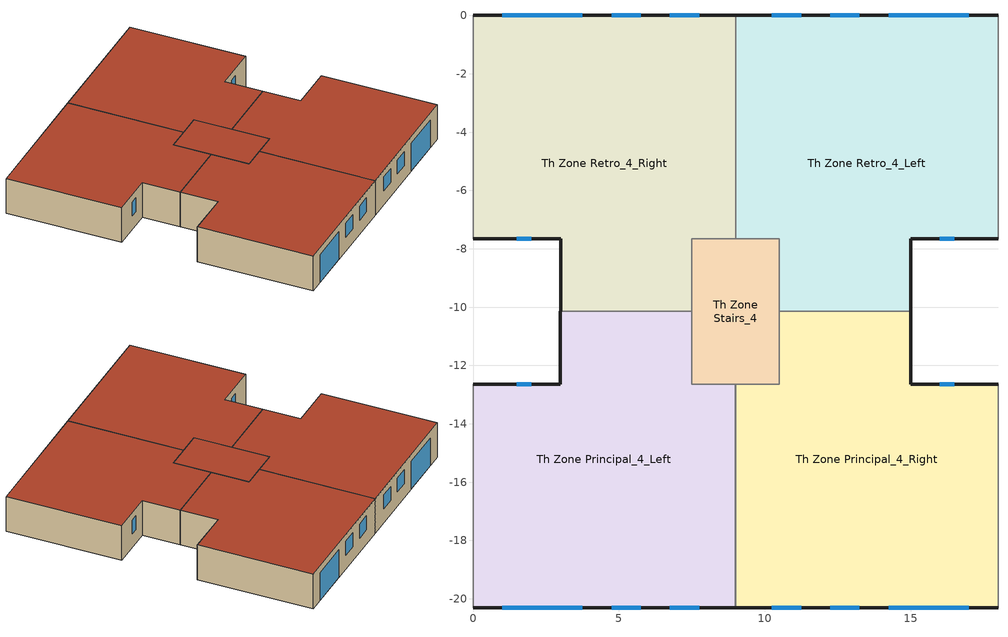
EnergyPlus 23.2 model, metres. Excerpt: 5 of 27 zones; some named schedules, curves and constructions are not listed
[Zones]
Th Zone Principal_4_Left
 floor to Th Zone Principal_3_Left (Floor-Hollow Slab Between Floors): 9,-20.3 0,-20.3 0,-12.65 3,-12.65 3,-10.15 7.5,-10.15 7.5,-12.65 9,-12.65 z10.7
 wall outside (Facades): 0,-20.3 9,-20.3 / 3,-10.15 3,-12.65 0,-12.65 z10.7:13.2
 wall adiabatic (Dividing Wall): 0,-12.65 0,-20.3 z10.7:13.2
 wall to Th Zone Retro_4_Right (Internal Walls): 7.5,-10.15 3,-10.15 z10.7:13.2
 wall to Th Zone Principal_4_Right (Internal Walls): 9,-20.3 9,-12.65 z10.7:13.2
 wall to Th Zone Stairs_4 (Internal Walls): 9,-12.65 7.5,-12.65 7.5,-10.15 z10.7:13.2
 window (Window): 1,-20.3 3.75,-20.3 z10.7:12.7; 4.75,-20.3 5.75,-20.3 / 6.75,-20.3 7.75,-20.3 / 2,-12.65 1.5,-12.65 z11.7:12.7
 roof outside (Roof): 0,-20.3 9,-20.3 9,-12.65 7.5,-12.65 7.5,-10.15 3,-10.15 3,-12.65 0,-12.65 z13.2
Th Zone Principal_4_Right
 floor to Th Zone Principal_3_Right (Floor-Hollow Slab Between Floors): 18,-20.3 9,-20.3 9,-12.65 10.5,-12.65 10.5,-10.15 15,-10.15 15,-12.65 18,-12.65 z10.7
 wall outside (Facades): 9,-20.3 18,-20.3 / 18,-12.65 15,-12.65 15,-10.15 z10.7:13.2
 wall to Th Zone Retro_4_Left (Internal Walls): 15,-10.15 10.5,-10.15 z10.7:13.2
 wall adiabatic (Dividing Wall): 18,-20.3 18,-12.65 z10.7:13.2
 wall to Th Zone Stairs_4 (Internal Walls): 10.5,-10.15 10.5,-12.65 9,-12.65 z10.7:13.2
 window (Window): 14.25,-20.3 17,-20.3 z10.7:12.7; 12.25,-20.3 13.25,-20.3 / 10.25,-20.3 11.25,-20.3 / 16.5,-12.65 16,-12.65 z11.7:12.7
 roof outside (Roof): 9,-20.3 18,-20.3 18,-12.65 15,-12.65 15,-10.15 10.5,-10.15 10.5,-12.65 9,-12.65 z13.2
Th Zone Retro_4_Left
 floor to Th Zone Retro_3_Left (Floor-Hollow Slab Between Floors): 18,-7.65 15,-7.65 15,-10.15 10.5,-10.15 10.5,-7.65 9,-7.65 9,0 18,0 z10.7
 wall outside (Facades): 15,-10.15 15,-7.65 18,-7.65 / 18,0 9,0 z10.7:13.2
 wall adiabatic (Dividing Wall): 18,-7.65 18,0 z10.7:13.2
 wall to Th Zone Retro_4_Right (Internal Walls): 9,0 9,-7.65 z10.7:13.2
 wall to Th Zone Stairs_4 (Internal Walls): 9,-7.65 10.5,-7.65 10.5,-10.15 z10.7:13.2
 window (Window): 16,-7.65 16.5,-7.65 / 13.25,0 12.25,0 / 11.25,0 10.25,0 z11.7:12.7; 17,0 14.25,0 z10.7:12.7
 roof outside (Roof): 9,-7.65 10.5,-7.65 10.5,-10.15 15,-10.15 15,-7.65 18,-7.65 18,0 9,0 z13.2
Th Zone Retro_4_Right
 floor to Th Zone Retro_3_Right (Floor-Hollow Slab Between Floors): 9,-7.65 7.5,-7.65 7.5,-10.15 3,-10.15 3,-7.65 0,-7.65 0,0 9,0 z10.7
 wall outside (Facades): 0,-7.65 3,-7.65 3,-10.15 / 9,0 0,0 z10.7:13.2
 wall adiabatic (Dividing Wall): 0,0 0,-7.65 z10.7:13.2
 wall to Th Zone Stairs_4 (Internal Walls): 7.5,-10.15 7.5,-7.65 9,-7.65 z10.7:13.2
 window (Window): 1.5,-7.65 2,-7.65 / 5.75,0 4.75,0 / 7.75,0 6.75,0 z11.7:12.7; 3.75,0 1,0 z10.7:12.7
 roof outside (Roof): 0,-7.65 3,-7.65 3,-10.15 7.5,-10.15 7.5,-7.65 9,-7.65 9,0 0,0 z13.2
Th Zone Stairs_4
 floor to Th Zone Stairs_3 (Air Wall): 10.5,-12.65 7.5,-12.65 7.5,-7.65 10.5,-7.65 z10.7
 roof outside (Roof): 7.5,-12.65 10.5,-12.65 10.5,-7.65 7.5,-7.65 z13.2
[Construction]
Celing-Hollow Slab Between Floors: Pavement, Floor screed, Ceramic hollow slab, Interiorl plastering
[ZONECONTROL:THERMOSTAT:OPERATIVETEMPERATURE] Radiative Fraction Input Mode=Scheduled; Radiative Fraction Schedule=TypOperativeTempControlSch; Adaptive Comfort Model Type=None
Name | Thermostat
 | Th Zone Principal_2_Right Thermostat
 | Th Zone Principal_3_Left Thermostat
 | Th Zone Principal_3_Right Thermostat
 | Th Zone Principal_4_Left Thermostat
 | Th Zone Principal_4_Right Thermostat
 | Th Zone Retro_1_Left Thermostat
 | Th Zone Retro_1_Right Thermostat
 | Th Zone Retro_2_Left Thermostat
 | Th Zone Retro_2_Right Thermostat
 | Th Zone Retro_3_Left Thermostat
 | Th Zone Retro_3_Right Thermostat
 | Th Zone Retro_4_Left Thermostat
 | Th Zone Retro_4_Right Thermostat
 | Thl Zone Principal_1_Left Thermostat
 | Thl Zone Principal_1_Right Thermostat
 | Thl Zone Principal_2_Left Thermostat
 | Th Zone Principal_Entr Thermostat
 | Th Zone Retro_Entr Thermostat
 | Th Zone Retro_0_Left Thermostat
 | Th Zone Retro_0_Right Thermostat
 | Thl Zone Principal_0_Left Thermostat
 | Thl Zone Principal_0_Right Thermostat
[ZONEHVAC:TERMINALUNIT:VARIABLEREFRIGERANTFLOW] Terminal Unit Availability Schedule=On 24/7; Cooling Supply Air Flow Rate=autosize; No Cooling Supply Air Flow Rate=autosize; Heating Supply Air Flow Rate=autosize; No Heating Supply Air Flow Rate=autosize; Cooling Outdoor Air Flow Rate=0; Heating Outdoor Air Flow Rate=0; No Load Outdoor Air Flow Rate=0; Supply Air Fan Operating Mode Schedule=On 24/7; Supply Air Fan Placement=DrawThrough; Zone Terminal Unit On Parasitic Electric Energy Use=30; Zone Terminal Unit Off Parasitic Electric Energy Use=20; Maximum Supply Air Temperature from Supplemental Heater=autosize; Maximum Outdoor DryBulb Temperature for Supplemental Heater Operation=21
Name | Supply Air Fan Object | Cooling Coil Object | Heating Coil Object
Th Zone Principal_2_Right VRF Indoor Unit | Th Zone Principal_2_Right VRF Indoor Unit Supply Fan | Th Zone Principal_2_Right VRF Indoor Unit DX Cooling Coil | Th Zone Principal_2_Right VRF Indoor Unit DX Heating Coil
Th Zone Principal_3_Left VRF Indoor Unit | Th Zone Principal_3_Left VRF Indoor Unit Supply Fan | Th Zone Principal_3_Left VRF Indoor Unit DX Cooling Coil | Th Zone Principal_3_Left VRF Indoor Unit DX Heating Coil
Th Zone Principal_3_Right VRF Indoor Unit | Th Zone Principal_3_Right VRF Indoor Unit Supply Fan | Th Zone Principal_3_Right VRF Indoor Unit DX Cooling Coil | Th Zone Principal_3_Right VRF Indoor Unit DX Heating Coil
Th Zone Principal_4_Left VRF Indoor Unit | Th Zone Principal_4_Left VRF Indoor Unit Supply Fan | Th Zone Principal_4_Left VRF Indoor Unit DX Cooling Coil | Th Zone Principal_4_Left VRF Indoor Unit DX Heating Coil
Th Zone Principal_4_Right VRF Indoor Unit | Th Zone Principal_4_Right VRF Indoor Unit Supply Fan | Th Zone Principal_4_Right VRF Indoor Unit DX Cooling Coil | Th Zone Principal_4_Right VRF Indoor Unit DX Heating Coil
Th Zone Retro_1_Left VRF Indoor Unit | Th Zone Retro_1_Left VRF Indoor Unit Supply Fan | Th Zone Retro_1_Left VRF Indoor Unit DX Cooling Coil | Th Zone Retro_1_Left VRF Indoor Unit DX Heating Coil
Th Zone Retro_1_Right VRF Indoor Unit | Th Zone Retro_1_Right VRF Indoor Unit Supply Fan | Th Zone Retro_1_Right VRF Indoor Unit DX Cooling Coil | Th Zone Retro_1_Right VRF Indoor Unit DX Heating Coil
Th Zone Retro_2_Left VRF Indoor Unit | Th Zone Retro_2_Left VRF Indoor Unit Supply Fan | Th Zone Retro_2_Left VRF Indoor Unit DX Cooling Coil | Th Zone Retro_2_Left VRF Indoor Unit DX Heating Coil
Th Zone Retro_2_Right VRF Indoor Unit | Th Zone Retro_2_Right VRF Indoor Unit Supply Fan | Th Zone Retro_2_Right VRF Indoor Unit DX Cooling Coil | Th Zone Retro_2_Right VRF Indoor Unit DX Heating Coil
Th Zone Retro_3_Left VRF Indoor Unit | Th Zone Retro_3_Left VRF Indoor Unit Supply Fan | Th Zone Retro_3_Left VRF Indoor Unit DX Cooling Coil | Th Zone Retro_3_Left VRF Indoor Unit DX Heating Coil
Th Zone Retro_3_Right VRF Indoor Unit | Th Zone Retro_3_Right VRF Indoor Unit Supply Fan | Th Zone Retro_3_Right VRF Indoor Unit DX Cooling Coil | Th Zone Retro_3_Right VRF Indoor Unit DX Heating Coil
Th Zone Retro_4_Left VRF Indoor Unit | Th Zone Retro_4_Left VRF Indoor Unit Supply Fan | Th Zone Retro_4_Left VRF Indoor Unit DX Cooling Coil | Th Zone Retro_4_Left VRF Indoor Unit DX Heating Coil
Th Zone Retro_4_Right VRF Indoor Unit | Th Zone Retro_4_Right VRF Indoor Unit Supply Fan | Th Zone Retro_4_Right VRF Indoor Unit DX Cooling Coil | Th Zone Retro_4_Right VRF Indoor Unit DX Heating Coil
Thl Zone Principal_1_Left VRF Indoor Unit | Thl Zone Principal_1_Left VRF Indoor Unit Supply Fan | Thl Zone Principal_1_Left VRF Indoor Unit DX Cooling Coil | Thl Zone Principal_1_Left VRF Indoor Unit DX Heating Coil
Thl Zone Principal_1_Right VRF Indoor Unit | Thl Zone Principal_1_Right VRF Indoor Unit Supply Fan | Thl Zone Principal_1_Right VRF Indoor Unit DX Cooling Coil | Thl Zone Principal_1_Right VRF Indoor Unit DX Heating Coil
Thl Zone Principal_2_Left VRF Indoor Unit | Thl Zone Principal_2_Left VRF Indoor Unit Supply Fan | Thl Zone Principal_2_Left VRF Indoor Unit DX Cooling Coil | Thl Zone Principal_2_Left VRF Indoor Unit DX Heating Coil
Th Zone Principal_Entr VRF Indoor Unit | Th Zone Principal_Entr VRF Indoor Unit Supply Fan | Th Zone Principal_Entr VRF Indoor Unit DX Cooling Coil | Th Zone Principal_Entr VRF Indoor Unit DX Heating Coil
Th Zone Retro_Entr VRF Indoor Unit | Th Zone Retro_Entr VRF Indoor Unit Supply Fan | Th Zone Retro_Entr VRF Indoor Unit DX Cooling Coil | Th Zone Retro_Entr VRF Indoor Unit DX Heating Coil
Th Zone Retro_0_Left VRF Indoor Unit | Th Zone Retro_0_Left VRF Indoor Unit Supply Fan | Th Zone Retro_0_Left VRF Indoor Unit DX Cooling Coil | Th Zone Retro_0_Left VRF Indoor Unit DX Heating Coil
Th Zone Retro_0_Right VRF Indoor Unit | Th Zone Retro_0_Right VRF Indoor Unit Supply Fan | Th Zone Retro_0_Right VRF Indoor Unit DX Cooling Coil | Th Zone Retro_0_Right VRF Indoor Unit DX Heating Coil
Thl Zone Principal_0_Left VRF Indoor Unit | Thl Zone Principal_0_Left VRF Indoor Unit Supply Fan | Thl Zone Principal_0_Left VRF Indoor Unit DX Cooling Coil | Thl Zone Principal_0_Left VRF Indoor Unit DX Heating Coil
Thl Zone Principal_0_Right VRF Indoor Unit | Thl Zone Principal_0_Right VRF Indoor Unit Supply Fan | Thl Zone Principal_0_Right VRF Indoor Unit DX Cooling Coil | Thl Zone Principal_0_Right VRF Indoor Unit DX Heating Coil
[FAN:CONSTANTVOLUME] Availability Schedule=On 24/7; Fan Total Efficiency=0.7; Pressure Rise=100; Maximum Flow Rate=autosize; Motor Efficiency=0.9; Motor In Airstream Fraction=1; EndUse Subcategory=General
Th Zone Principal_2_Right VRF Indoor Unit Supply Fan; Th Zone Principal_3_Left VRF Indoor Unit Supply Fan; Th Zone Principal_3_Right VRF Indoor Unit Supply Fan; Th Zone Principal_4_Left VRF Indoor Unit Supply Fan; Th Zone Principal_4_Right VRF Indoor Unit Supply Fan; Th Zone Retro_1_Left VRF Indoor Unit Supply Fan; Th Zone Retro_1_Right VRF Indoor Unit Supply Fan; Th Zone Retro_2_Left VRF Indoor Unit Supply Fan; Th Zone Retro_2_Right VRF Indoor Unit Supply Fan; Th Zone Retro_3_Left VRF Indoor Unit Supply Fan; Th Zone Retro_3_Right VRF Indoor Unit Supply Fan; Th Zone Retro_4_Left VRF Indoor Unit Supply Fan; Th Zone Retro_4_Right VRF Indoor Unit Supply Fan; Thl Zone Principal_1_Left VRF Indoor Unit Supply Fan; Thl Zone Principal_1_Right VRF Indoor Unit Supply Fan; Thl Zone Principal_2_Left VRF Indoor Unit Supply Fan; Th Zone Principal_Entr VRF Indoor Unit Supply Fan; Th Zone Retro_Entr VRF Indoor Unit Supply Fan; Th Zone Retro_0_Left VRF Indoor Unit Supply Fan; Th Zone Retro_0_Right VRF Indoor Unit Supply Fan; Thl Zone Principal_0_Left VRF Indoor Unit Supply Fan; Thl Zone Principal_0_Right VRF Indoor Unit Supply Fan
[COIL:COOLING:DX:VARIABLEREFRIGERANTFLOW] Availability Schedule=On 24/7; Gross Rated Total Cooling Capacity=autosize; Gross Rated Sensible Heat Ratio=autosize; Rated Air Flow Rate=autosize; Cooling Capacity Ratio Modifier Function of Temperature Curve=VRFTUCoolCapFT; Cooling Capacity Modifier Curve Function of Flow Fraction=VRFACCoolCapFFF
Th Zone Principal_2_Right VRF Indoor Unit DX Cooling Coil; Th Zone Principal_3_Left VRF Indoor Unit DX Cooling Coil; Th Zone Principal_3_Right VRF Indoor Unit DX Cooling Coil; Th Zone Principal_4_Left VRF Indoor Unit DX Cooling Coil; Th Zone Principal_4_Right VRF Indoor Unit DX Cooling Coil; Th Zone Retro_1_Left VRF Indoor Unit DX Cooling Coil; Th Zone Retro_1_Right VRF Indoor Unit DX Cooling Coil; Th Zone Retro_2_Left VRF Indoor Unit DX Cooling Coil; Th Zone Retro_2_Right VRF Indoor Unit DX Cooling Coil; Th Zone Retro_3_Left VRF Indoor Unit DX Cooling Coil; Th Zone Retro_3_Right VRF Indoor Unit DX Cooling Coil; Th Zone Retro_4_Left VRF Indoor Unit DX Cooling Coil; Th Zone Retro_4_Right VRF Indoor Unit DX Cooling Coil; Thl Zone Principal_1_Left VRF Indoor Unit DX Cooling Coil; Thl Zone Principal_1_Right VRF Indoor Unit DX Cooling Coil; Thl Zone Principal_2_Left VRF Indoor Unit DX Cooling Coil; Th Zone Principal_Entr VRF Indoor Unit DX Cooling Coil; Th Zone Retro_Entr VRF Indoor Unit DX Cooling Coil; Th Zone Retro_0_Left VRF Indoor Unit DX Cooling Coil; Th Zone Retro_0_Right VRF Indoor Unit DX Cooling Coil; Thl Zone Principal_0_Left VRF Indoor Unit DX Cooling Coil; Thl Zone Principal_0_Right VRF Indoor Unit DX Cooling Coil
[COIL:HEATING:DX:VARIABLEREFRIGERANTFLOW] Availability Schedule=On 24/7; Gross Rated Heating Capacity=autosize; Rated Air Flow Rate=autosize; Heating Capacity Ratio Modifier Function of Temperature Curve=VRFTUHeatCapFT; Heating Capacity Modifier Function of Flow Fraction Curve=VRFACCoolCapFFF
Th Zone Principal_2_Right VRF Indoor Unit DX Heating Coil; Th Zone Principal_3_Left VRF Indoor Unit DX Heating Coil; Th Zone Principal_3_Right VRF Indoor Unit DX Heating Coil; Th Zone Principal_4_Left VRF Indoor Unit DX Heating Coil; Th Zone Principal_4_Right VRF Indoor Unit DX Heating Coil; Th Zone Retro_1_Left VRF Indoor Unit DX Heating Coil; Th Zone Retro_1_Right VRF Indoor Unit DX Heating Coil; Th Zone Retro_2_Left VRF Indoor Unit DX Heating Coil; Th Zone Retro_2_Right VRF Indoor Unit DX Heating Coil; Th Zone Retro_3_Left VRF Indoor Unit DX Heating Coil; Th Zone Retro_3_Right VRF Indoor Unit DX Heating Coil; Th Zone Retro_4_Left VRF Indoor Unit DX Heating Coil; Th Zone Retro_4_Right VRF Indoor Unit DX Heating Coil; Thl Zone Principal_1_Left VRF Indoor Unit DX Heating Coil; Thl Zone Principal_1_Right VRF Indoor Unit DX Heating Coil; Thl Zone Principal_2_Left VRF Indoor Unit DX Heating Coil; Th Zone Principal_Entr VRF Indoor Unit DX Heating Coil; Th Zone Retro_Entr VRF Indoor Unit DX Heating Coil; Th Zone Retro_0_Left VRF Indoor Unit DX Heating Coil; Th Zone Retro_0_Right VRF Indoor Unit DX Heating Coil; Thl Zone Principal_0_Left VRF Indoor Unit DX Heating Coil; Thl Zone Principal_0_Right VRF Indoor Unit DX Heating Coil
[AIRCONDITIONER:VARIABLEREFRIGERANTFLOW] Availability Schedule=On 24/7; Gross Rated Total Cooling Capacity=autosize; Gross Rated Cooling COP=2; Minimum Condenser Inlet Node Temperature in Cooling Mode=-20; Maximum Condenser Inlet Node Temperature in Cooling Mode=80; Cooling Capacity Ratio Modifier Function of Low Temperature Curve=VRFCoolCapFT; Cooling Capacity Ratio Boundary Curve=VRFCoolCapFTBoundary; Cooling Capacity Ratio Modifier Function of High Temperature Curve=VRFCoolCapFTHi; Cooling Energy Input Ratio Modifier Function of Low Temperature Curve=VRFCoolEIRFT; Cooling Energy Input Ratio Boundary Curve=VRFCoolEIRFTBoundary; Cooling Energy Input Ratio Modifier Function of High Temperature Curve=VRFCoolEIRFTHi; Cooling Energy Input Ratio Modifier Function of Low PartLoad Ratio Curve=CoolingEIRLowPLR; Cooling Energy Input Ratio Modifier Function of High PartLoad Ratio Curve=CoolingEIRHiPLR; Cooling Combination Ratio Correction Factor Curve=CoolingCombRatio; Cooling PartLoad Fraction Correlation Curve=VRFCPLFFPLR; Gross Rated Heating Capacity=autosize; Rated Heating Capacity Sizing Ratio=1; Gross Rated Heating COP=2.1; Minimum Condenser Inlet Node Temperature in Heating Mode=-20; Maximum Condenser Inlet Node Temperature in Heating Mode=80; Heating Capacity Ratio Modifier Function of Low Temperature Curve=VRFHeatCapFT; Heating Capacity Ratio Boundary Curve=VRFHeatCapFTBoundary; Heating Capacity Ratio Modifier Function of High Temperature Curve=VRFHeatCapFTHi; Heating Energy Input Ratio Modifier Function of Low Temperature Curve=VRFHeatEIRFT; Heating Energy Input Ratio Boundary Curve=VRFHeatEIRFTBoundary; Heating Energy Input Ratio Modifier Function of High Temperature Curve=VRFHeatEIRFTHi; Heating Performance Curve Outdoor Temperature Type=WetBulbTemperature; Heating Energy Input Ratio Modifier Function of Low PartLoad Ratio Curve=HeatingEIRLowPLR; Heating Energy Input Ratio Modifier Function of High PartLoad Ratio Curve=HeatingEIRHiPLR; Heating Combination Ratio Correction Factor Curve=HeatingCombRatio; Heating PartLoad Fraction Correlation Curve=VRFCPLFFPLR; Minimum Heat Pump PartLoad Ratio=0.2; Master Thermostat Priority Control Type=LoadPriority; Heat Pump Waste Heat Recovery=Yes; Equivalent Piping Length used for Piping Correction Factor in Cooling Mode=50; Vertical Height used for Piping Correction Factor=15; Piping Correction Factor for Length in Cooling Mode Curve=CoolingLengthCorrectionFactor; Piping Correction Factor for Height in Cooling Mode Coefficient=0; Equivalent Piping Length used for Piping Correction Factor in Heating Mode=50; Piping Correction Factor for Length in Heating Mode Curve=VRF Piping Correction Factor for Length in Heating Mode; Piping Correction Factor for Height in Heating Mode Coefficient=0; Crankcase Heater Power per Compressor=15; Number of Compressors=2; Ratio of Compressor Size to Total Compressor Capacity=0.5; Maximum Outdoor DryBulb Temperature for Crankcase Heater=5; Defrost Strategy=Resistive; Defrost Control=Timed; Defrost Time Period Fraction=0; Resistive Defrost Heater Capacity=autosize; Maximum Outdoor Drybulb Temperature for Defrost Operation=5; Condenser Type=AirCooled; Water Condenser Volume Flow Rate=autosize; Evaporative Condenser Effectiveness=0.9; Evaporative Condenser Air Flow Rate=autosize; Evaporative Condenser Pump Rated Power Consumption=autosize; Basin Heater Capacity=0; Basin Heater Setpoint Temperature=2; Basin Heater Operating Schedule=On 24/7; Fuel Type=Electricity; Minimum Condenser Inlet Node Temperature in Heat Recovery Mode=-5.99; Maximum Condenser Inlet Node Temperature in Heat Recovery Mode=80; Heat Recovery Cooling Capacity Modifier Curve=VRF Heat Recovery Cooling Capacity Modifier; Initial Heat Recovery Cooling Capacity Fraction=0.5; Heat Recovery Cooling Capacity Time Constant=0.15; Heat Recovery Cooling Energy Modifier Curve=VRF Heat Recovery Cooling Energy Modifier; Initial Heat Recovery Cooling Energy Fraction=1; Heat Recovery Cooling Energy Time Constant=0; Heat Recovery Heating Capacity Modifier Curve=VRF Heat Recovery Heating Capacity Modifier; Initial Heat Recovery Heating Capacity Fraction=1; Heat Recovery Heating Capacity Time Constant=0.15; Heat Recovery Heating Energy Modifier Curve=VRF Heat Recovery Heating Energy Modifier; Initial Heat Recovery Heating Energy Fraction=1; Heat Recovery Heating Energy Time Constant=0
Name | Heat Pump | Zone Terminal Unit List
 | VRF Outdoor Unit_Th Zone Principal_2_Right | VRF Outdoor Unit_Th Zone Principal_2_Right Zone List
 | VRF Outdoor Unit_Th Zone Principal_3_Left | VRF Outdoor Unit_Th Zone Principal_3_Left Zone List
 | VRF Outdoor Unit_Th Zone Principal_3_Right | VRF Outdoor Unit_Th Zone Principal_3_Right Zone List
 | VRF Outdoor Unit_Th Zone Principal_4_Left | VRF Outdoor Unit_Th Zone Principal_4_Left Zone List
 | VRF Outdoor Unit_Th Zone Principal_4_Right | VRF Outdoor Unit_Th Zone Principal_4_Right Zone List
 | VRF Outdoor Unit_Th Zone Retro_1_Left | VRF Outdoor Unit_Th Zone Retro_1_Left Zone List
 | VRF Outdoor Unit_Th Zone Retro_1_Right | VRF Outdoor Unit_Th Zone Retro_1_Right Zone List
 | VRF Outdoor Unit_Th Zone Retro_2_Left | VRF Outdoor Unit_Th Zone Retro_2_Left Zone List
 | VRF Outdoor Unit_Th Zone Retro_2_Right | VRF Outdoor Unit_Th Zone Retro_2_Right Zone List
 | VRF Outdoor Unit_Th Zone Retro_3_Left | VRF Outdoor Unit_Th Zone Retro_3_Left Zone List
 | VRF Outdoor Unit_Th Zone Retro_3_Right | VRF Outdoor Unit_Th Zone Retro_3_Right Zone List
 | VRF Outdoor Unit_Th Zone Retro_4_Left | VRF Outdoor Unit_Th Zone Retro_4_Left Zone List
 | VRF Outdoor Unit_Th Zone Retro_4_Right | VRF Outdoor Unit_Th Zone Retro_4_Right Zone List
 | VRF Outdoor Unit_Thl Zone Principal_1_Left | VRF Outdoor Unit_Thl Zone Principal_1_Left Zone List
 | VRF Outdoor Unit_Thl Zone Principal_1_Right | VRF Outdoor Unit_Thl Zone Principal_1_Right Zone List
 | VRF Outdoor Unit_Thl Zone Principal_2_Left | VRF Outdoor Unit_Thl Zone Principal_2_Left Zone List
 | VRF Outdoor Unit_Th Zone Principal_Entr | VRF Outdoor Unit_Th Zone Principal_Entr Zone List
 | VRF Outdoor Unit_Th Zone Retro_Entr | VRF Outdoor Unit_Th Zone Retro_Entr Zone List
 | VRF Outdoor Unit_Th Zone Retro_0_Left | VRF Outdoor Unit_Th Zone Retro_0_Left Zone List
 | VRF Outdoor Unit_Th Zone Retro_0_Right | VRF Outdoor Unit_Th Zone Retro_0_Right Zone List
 | VRF Outdoor Unit_Thl Zone Principal_0_Left | VRF Outdoor Unit_Thl Zone Principal_0_Left Zone List
 | VRF Outdoor Unit_Thl Zone Principal_0_Right | VRF Outdoor Unit_Thl Zone Principal_0_Right Zone List
[ZONETERMINALUNITLIST]
Name | Zone Terminal Unit Name 1
VRF Outdoor Unit_Th Zone Principal_2_Right Zone List | Th Zone Principal_2_Right VRF Indoor Unit
VRF Outdoor Unit_Th Zone Principal_3_Left Zone List | Th Zone Principal_3_Left VRF Indoor Unit
VRF Outdoor Unit_Th Zone Principal_3_Right Zone List | Th Zone Principal_3_Right VRF Indoor Unit
VRF Outdoor Unit_Th Zone Principal_4_Left Zone List | Th Zone Principal_4_Left VRF Indoor Unit
VRF Outdoor Unit_Th Zone Principal_4_Right Zone List | Th Zone Principal_4_Right VRF Indoor Unit
VRF Outdoor Unit_Th Zone Retro_1_Left Zone List | Th Zone Retro_1_Left VRF Indoor Unit
VRF Outdoor Unit_Th Zone Retro_1_Right Zone List | Th Zone Retro_1_Right VRF Indoor Unit
VRF Outdoor Unit_Th Zone Retro_2_Left Zone List | Th Zone Retro_2_Left VRF Indoor Unit
VRF Outdoor Unit_Th Zone Retro_2_Right Zone List | Th Zone Retro_2_Right VRF Indoor Unit
VRF Outdoor Unit_Th Zone Retro_3_Left Zone List | Th Zone Retro_3_Left VRF Indoor Unit
VRF Outdoor Unit_Th Zone Retro_3_Right Zone List | Th Zone Retro_3_Right VRF Indoor Unit
VRF Outdoor Unit_Th Zone Retro_4_Left Zone List | Th Zone Retro_4_Left VRF Indoor Unit
VRF Outdoor Unit_Th Zone Retro_4_Right Zone List | Th Zone Retro_4_Right VRF Indoor Unit
VRF Outdoor Unit_Thl Zone Principal_1_Left Zone List | Thl Zone Principal_1_Left VRF Indoor Unit
VRF Outdoor Unit_Thl Zone Principal_1_Right Zone List | Thl Zone Principal_1_Right VRF Indoor Unit
VRF Outdoor Unit_Thl Zone Principal_2_Left Zone List | Thl Zone Principal_2_Left VRF Indoor Unit
VRF Outdoor Unit_Th Zone Principal_Entr Zone List | Th Zone Principal_Entr VRF Indoor Unit
VRF Outdoor Unit_Th Zone Retro_Entr Zone List | Th Zone Retro_Entr VRF Indoor Unit
VRF Outdoor Unit_Th Zone Retro_0_Left Zone List | Th Zone Retro_0_Left VRF Indoor Unit
VRF Outdoor Unit_Th Zone Retro_0_Right Zone List | Th Zone Retro_0_Right VRF Indoor Unit
VRF Outdoor Unit_Thl Zone Principal_0_Left Zone List | Thl Zone Principal_0_Left VRF Indoor Unit
VRF Outdoor Unit_Thl Zone Principal_0_Right Zone List | Thl Zone Principal_0_Right VRF Indoor Unit
[ENERGYMANAGEMENTSYSTEM:SENSOR]
Name | OutputVariable or OutputMeter Index Key | OutputVariable or OutputMeter
RMOT | Principal_4_Left People 1 | Zone Thermal Comfort CEN 15251 Adaptive Model Running Average Outdoor Air Temperature
PMOT | Principal_4_Left People 1 | Zone Thermal Comfort ASHRAE 55 Adaptive Model Running Average Outdoor Air Temperature
Occ_count_Principal_Entr | Principal_4_Left People 1 | People Occupant Count
Occ_count_Retro_0_Right | Principal_3_Right People 1 | People Occupant Count
Occ_count_Principal_4_Right | Principal_1_Left People 1 | People Occupant Count
Occ_count_Principal_0_Left | Retro_2_Right People 1 | People Occupant Count
Occ_count_Principal_2_Right | Principal_2_Right People 1 | People Occupant Count
Occ_count_Retro_Entr | Retro_0_Right People 2 | People Occupant Count
Occ_count_Principal_3_Left | Retro_3_Right People 1 | People Occupant Count
Occ_count_Retro_1_Left | Retro_Entr People 3 | People Occupant Count
Occ_count_Retro_1_Right | Retro_2_Left People 1 | People Occupant Count
Occ_count_Retro_2_Left | Retro_0_Left People 2 | People Occupant Count
Occ_count_Retro_2_Right | Principal_0_Right People 2 | People Occupant Count
Occ_count_Retro_4_Right | Retro_3_Left People 1 | People Occupant Count
Occ_count_Retro_4_Left | Retro_4_Left People 1 | People Occupant Count
Occ_count_Principal_1_Left | Principal_1_Right People 1 | People Occupant Count
Occ_count_Principal_2_Left | Retro_4_Right People 1 | People Occupant Count
Occ_count_Principal_4_Left | Principal_0_Left People 2 | People Occupant Count
Occ_count_Principal_1_Right | Retro_1_Right People 1 | People Occupant Count
Occ_count_Retro_3_Left | Retro_1_Left People 1 | People Occupant Count
Occ_count_Principal_3_Right | Principal_2_Left People 1 | People Occupant Count
Occ_count_Retro_0_Left | Principal_4_Right People 1 | People Occupant Count
Occ_count_Principal_0_Right | Principal_3_Left People 1 | People Occupant Count
Occ_count_Retro_3_Right | Principal_Entr People 3 | People Occupant Count
OutT | Environment | Site Outdoor Air Drybulb Temperature
Principal_Entr_CoolCoil | Th Zone Principal_2_Right VRF Indoor Unit DX Cooling Coil | Cooling Coil Total Cooling Rate
Principal_Entr_HeatCoil | Th Zone Principal_2_Right VRF Indoor Unit DX Heating Coil | Heating Coil Heating Rate
Retro_0_Right_CoolCoil | Th Zone Principal_3_Left VRF Indoor Unit DX Cooling Coil | Cooling Coil Total Cooling Rate
Retro_0_Right_HeatCoil | Th Zone Principal_3_Left VRF Indoor Unit DX Heating Coil | Heating Coil Heating Rate
Principal_4_Right_CoolCoil | Th Zone Principal_3_Right VRF Indoor Unit DX Cooling Coil | Cooling Coil Total Cooling Rate
Principal_4_Right_HeatCoil | Th Zone Principal_3_Right VRF Indoor Unit DX Heating Coil | Heating Coil Heating Rate
Principal_0_Left_CoolCoil | Th Zone Principal_4_Left VRF Indoor Unit DX Cooling Coil | Cooling Coil Total Cooling Rate
Principal_0_Left_HeatCoil | Th Zone Principal_4_Left VRF Indoor Unit DX Heating Coil | Heating Coil Heating Rate
Principal_2_Right_CoolCoil | Th Zone Principal_4_Right VRF Indoor Unit DX Cooling Coil | Cooling Coil Total Cooling Rate
Principal_2_Right_HeatCoil | Th Zone Principal_4_Right VRF Indoor Unit DX Heating Coil | Heating Coil Heating Rate
Retro_Entr_CoolCoil | Th Zone Retro_1_Left VRF Indoor Unit DX Cooling Coil | Cooling Coil Total Cooling Rate
Retro_Entr_HeatCoil | Th Zone Retro_1_Left VRF Indoor Unit DX Heating Coil | Heating Coil Heating Rate
Principal_3_Left_CoolCoil | Th Zone Retro_1_Right VRF Indoor Unit DX Cooling Coil | Cooling Coil Total Cooling Rate
Principal_3_Left_HeatCoil | Th Zone Retro_1_Right VRF Indoor Unit DX Heating Coil | Heating Coil Heating Rate
Retro_1_Left_CoolCoil | Th Zone Retro_2_Left VRF Indoor Unit DX Cooling Coil | Cooling Coil Total Cooling Rate
Retro_1_Left_HeatCoil | Th Zone Retro_2_Left VRF Indoor Unit DX Heating Coil | Heating Coil Heating Rate
Retro_1_Right_CoolCoil | Th Zone Retro_2_Right VRF Indoor Unit DX Cooling Coil | Cooling Coil Total Cooling Rate
Retro_1_Right_HeatCoil | Th Zone Retro_2_Right VRF Indoor Unit DX Heating Coil | Heating Coil Heating Rate
Retro_2_Left_CoolCoil | Th Zone Retro_3_Left VRF Indoor Unit DX Cooling Coil | Cooling Coil Total Cooling Rate
Retro_2_Left_HeatCoil | Th Zone Retro_3_Left VRF Indoor Unit DX Heating Coil | Heating Coil Heating Rate
Retro_2_Right_CoolCoil | Th Zone Retro_3_Right VRF Indoor Unit DX Cooling Coil | Cooling Coil Total Cooling Rate
Retro_2_Right_HeatCoil | Th Zone Retro_3_Right VRF Indoor Unit DX Heating Coil | Heating Coil Heating Rate
Retro_4_Right_CoolCoil | Th Zone Retro_4_Left VRF Indoor Unit DX Cooling Coil | Cooling Coil Total Cooling Rate
Retro_4_Right_HeatCoil | Th Zone Retro_4_Left VRF Indoor Unit DX Heating Coil | Heating Coil Heating Rate
Retro_4_Left_CoolCoil | Th Zone Retro_4_Right VRF Indoor Unit DX Cooling Coil | Cooling Coil Total Cooling Rate
Retro_4_Left_HeatCoil | Th Zone Retro_4_Right VRF Indoor Unit DX Heating Coil | Heating Coil Heating Rate
Principal_1_Left_CoolCoil | Thl Zone Principal_1_Left VRF Indoor Unit DX Cooling Coil | Cooling Coil Total Cooling Rate
Principal_1_Left_HeatCoil | Thl Zone Principal_1_Left VRF Indoor Unit DX Heating Coil | Heating Coil Heating Rate
Principal_2_Left_CoolCoil | Thl Zone Principal_1_Right VRF Indoor Unit DX Cooling Coil | Cooling Coil Total Cooling Rate
Principal_2_Left_HeatCoil | Thl Zone Principal_1_Right VRF Indoor Unit DX Heating Coil | Heating Coil Heating Rate
Principal_4_Left_CoolCoil | Thl Zone Principal_2_Left VRF Indoor Unit DX Cooling Coil | Cooling Coil Total Cooling Rate
Principal_4_Left_HeatCoil | Thl Zone Principal_2_Left VRF Indoor Unit DX Heating Coil | Heating Coil Heating Rate
Principal_1_Right_CoolCoil | Th Zone Principal_Entr VRF Indoor Unit DX Cooling Coil | Cooling Coil Total Cooling Rate
Principal_1_Right_HeatCoil | Th Zone Principal_Entr VRF Indoor Unit DX Heating Coil | Heating Coil Heating Rate
Retro_3_Left_CoolCoil | Th Zone Retro_Entr VRF Indoor Unit DX Cooling Coil | Cooling Coil Total Cooling Rate
Retro_3_Left_HeatCoil | Th Zone Retro_Entr VRF Indoor Unit DX Heating Coil | Heating Coil Heating Rate
Principal_3_Right_CoolCoil | Th Zone Retro_0_Left VRF Indoor Unit DX Cooling Coil | Cooling Coil Total Cooling Rate
Principal_3_Right_HeatCoil | Th Zone Retro_0_Left VRF Indoor Unit DX Heating Coil | Heating Coil Heating Rate
Retro_0_Left_CoolCoil | Th Zone Retro_0_Right VRF Indoor Unit DX Cooling Coil | Cooling Coil Total Cooling Rate
Retro_0_Left_HeatCoil | Th Zone Retro_0_Right VRF Indoor Unit DX Heating Coil | Heating Coil Heating Rate
Principal_0_Right_CoolCoil | Thl Zone Principal_0_Left VRF Indoor Unit DX Cooling Coil | Cooling Coil Total Cooling Rate
Principal_0_Right_HeatCoil | Thl Zone Principal_0_Left VRF Indoor Unit DX Heating Coil | Heating Coil Heating Rate
Retro_3_Right_CoolCoil | Thl Zone Principal_0_Right VRF Indoor Unit DX Cooling Coil | Cooling Coil Total Cooling Rate
Retro_3_Right_HeatCoil | Thl Zone Principal_0_Right VRF Indoor Unit DX Heating Coil | Heating Coil Heating Rate
[ENERGYMANAGEMENTSYSTEM:ACTUATOR] Actuated Component Type=Schedule:Compact; Actuated Component Control Type=Schedule Value
Name | Actuated Component Unique
AHST_Act_Principal_Entr | AHST_Sch_Principal_Entr
ACST_Act_Principal_Entr | ACST_Sch_Principal_Entr
AHST_Act_Retro_0_Right | AHST_Sch_Retro_0_Right
ACST_Act_Retro_0_Right | ACST_Sch_Retro_0_Right
AHST_Act_Principal_4_Right | AHST_Sch_Principal_4_Right
ACST_Act_Principal_4_Right | ACST_Sch_Principal_4_Right
AHST_Act_Principal_0_Left | AHST_Sch_Principal_0_Left
ACST_Act_Principal_0_Left | ACST_Sch_Principal_0_Left
AHST_Act_Principal_2_Right | AHST_Sch_Principal_2_Right
ACST_Act_Principal_2_Right | ACST_Sch_Principal_2_Right
AHST_Act_Retro_Entr | AHST_Sch_Retro_Entr
ACST_Act_Retro_Entr | ACST_Sch_Retro_Entr
AHST_Act_Principal_3_Left | AHST_Sch_Principal_3_Left
ACST_Act_Principal_3_Left | ACST_Sch_Principal_3_Left
AHST_Act_Retro_1_Left | AHST_Sch_Retro_1_Left
ACST_Act_Retro_1_Left | ACST_Sch_Retro_1_Left
AHST_Act_Retro_1_Right | AHST_Sch_Retro_1_Right
ACST_Act_Retro_1_Right | ACST_Sch_Retro_1_Right
AHST_Act_Retro_2_Left | AHST_Sch_Retro_2_Left
ACST_Act_Retro_2_Left | ACST_Sch_Retro_2_Left
AHST_Act_Retro_2_Right | AHST_Sch_Retro_2_Right
ACST_Act_Retro_2_Right | ACST_Sch_Retro_2_Right
AHST_Act_Retro_4_Right | AHST_Sch_Retro_4_Right
ACST_Act_Retro_4_Right | ACST_Sch_Retro_4_Right
AHST_Act_Retro_4_Left | AHST_Sch_Retro_4_Left
ACST_Act_Retro_4_Left | ACST_Sch_Retro_4_Left
AHST_Act_Principal_1_Left | AHST_Sch_Principal_1_Left
ACST_Act_Principal_1_Left | ACST_Sch_Principal_1_Left
AHST_Act_Principal_2_Left | AHST_Sch_Principal_2_Left
ACST_Act_Principal_2_Left | ACST_Sch_Principal_2_Left
AHST_Act_Principal_4_Left | AHST_Sch_Principal_4_Left
ACST_Act_Principal_4_Left | ACST_Sch_Principal_4_Left
AHST_Act_Principal_1_Right | AHST_Sch_Principal_1_Right
ACST_Act_Principal_1_Right | ACST_Sch_Principal_1_Right
AHST_Act_Retro_3_Left | AHST_Sch_Retro_3_Left
ACST_Act_Retro_3_Left | ACST_Sch_Retro_3_Left
AHST_Act_Principal_3_Right | AHST_Sch_Principal_3_Right
ACST_Act_Principal_3_Right | ACST_Sch_Principal_3_Right
AHST_Act_Retro_0_Left | AHST_Sch_Retro_0_Left
ACST_Act_Retro_0_Left | ACST_Sch_Retro_0_Left
AHST_Act_Principal_0_Right | AHST_Sch_Principal_0_Right
ACST_Act_Principal_0_Right | ACST_Sch_Principal_0_Right
AHST_Act_Retro_3_Right | AHST_Sch_Retro_3_Right
ACST_Act_Retro_3_Right | ACST_Sch_Retro_3_Right
[ENERGYMANAGEMENTSYSTEM:PROGRAMCALLINGMANAGER]
SetComfTemp: BeginTimestepBeforePredictor; SetComfTemp
CountHours_Principal_Entr: BeginTimestepBeforePredictor; CountHours_Principal_Entr
CountHours_Retro_0_Right: BeginTimestepBeforePredictor; CountHours_Retro_0_Right
CountHours_Principal_4_Right: BeginTimestepBeforePredictor; CountHours_Principal_4_Right
CountHours_Principal_0_Left: BeginTimestepBeforePredictor; CountHours_Principal_0_Left
CountHours_Principal_2_Right: BeginTimestepBeforePredictor; CountHours_Principal_2_Right
CountHours_Retro_Entr: BeginTimestepBeforePredictor; CountHours_Retro_Entr
CountHours_Principal_3_Left: BeginTimestepBeforePredictor; CountHours_Principal_3_Left
CountHours_Retro_1_Left: BeginTimestepBeforePredictor; CountHours_Retro_1_Left
CountHours_Retro_1_Right: BeginTimestepBeforePredictor; CountHours_Retro_1_Right
CountHours_Retro_2_Left: BeginTimestepBeforePredictor; CountHours_Retro_2_Left
CountHours_Retro_2_Right: BeginTimestepBeforePredictor; CountHours_Retro_2_Right
CountHours_Retro_4_Right: BeginTimestepBeforePredictor; CountHours_Retro_4_Right
CountHours_Retro_4_Left: BeginTimestepBeforePredictor; CountHours_Retro_4_Left
CountHours_Principal_1_Left: BeginTimestepBeforePredictor; CountHours_Principal_1_Left
CountHours_Principal_2_Left: BeginTimestepBeforePredictor; CountHours_Principal_2_Left
CountHours_Principal_4_Left: BeginTimestepBeforePredictor; CountHours_Principal_4_Left
CountHours_Principal_1_Right: BeginTimestepBeforePredictor; CountHours_Principal_1_Right
CountHours_Retro_3_Left: BeginTimestepBeforePredictor; CountHours_Retro_3_Left
CountHours_Principal_3_Right: BeginTimestepBeforePredictor; CountHours_Principal_3_Right
CountHours_Retro_0_Left: BeginTimestepBeforePredictor; CountHours_Retro_0_Left
CountHours_Principal_0_Right: BeginTimestepBeforePredictor; CountHours_Principal_0_Right
CountHours_Retro_3_Right: BeginTimestepBeforePredictor; CountHours_Retro_3_Right
SetAppLimits: BeginTimestepBeforePredictor; SetAppLimits
ApplyCAT: BeginTimestepBeforePredictor; ApplyCAT
SetAST: BeginTimestepBeforePredictor; SetAST
SetASTnoTol: BeginTimestepBeforePredictor; SetASTnoTol
CountHoursNoApp_Principal_Entr: BeginTimestepBeforePredictor; CountHoursNoApp_Principal_Entr
SetGeoVarPrincipal_Entr: BeginTimestepBeforePredictor; SetGeoVarPrincipal_Entr
CountHoursNoApp_Retro_0_Right: BeginTimestepBeforePredictor; CountHoursNoApp_Retro_0_Right
SetGeoVarRetro_0_Right: BeginTimestepBeforePredictor; SetGeoVarRetro_0_Right
CountHoursNoApp_Principal_4_Right: BeginTimestepBeforePredictor; CountHoursNoApp_Principal_4_Right
SetGeoVarPrincipal_4_Right: BeginTimestepBeforePredictor; SetGeoVarPrincipal_4_Right
CountHoursNoApp_Principal_0_Left: BeginTimestepBeforePredictor; CountHoursNoApp_Principal_0_Left
SetGeoVarPrincipal_0_Left: BeginTimestepBeforePredictor; SetGeoVarPrincipal_0_Left
CountHoursNoApp_Principal_2_Right: BeginTimestepBeforePredictor; CountHoursNoApp_Principal_2_Right
SetGeoVarPrincipal_2_Right: BeginTimestepBeforePredictor; SetGeoVarPrincipal_2_Right
CountHoursNoApp_Retro_Entr: BeginTimestepBeforePredictor; CountHoursNoApp_Retro_Entr
SetGeoVarRetro_Entr: BeginTimestepBeforePredictor; SetGeoVarRetro_Entr
CountHoursNoApp_Principal_3_Left: BeginTimestepBeforePredictor; CountHoursNoApp_Principal_3_Left
SetGeoVarPrincipal_3_Left: BeginTimestepBeforePredictor; SetGeoVarPrincipal_3_Left
CountHoursNoApp_Retro_1_Left: BeginTimestepBeforePredictor; CountHoursNoApp_Retro_1_Left
SetGeoVarRetro_1_Left: BeginTimestepBeforePredictor; SetGeoVarRetro_1_Left
CountHoursNoApp_Retro_1_Right: BeginTimestepBeforePredictor; CountHoursNoApp_Retro_1_Right
SetGeoVarRetro_1_Right: BeginTimestepBeforePredictor; SetGeoVarRetro_1_Right
CountHoursNoApp_Retro_2_Left: BeginTimestepBeforePredictor; CountHoursNoApp_Retro_2_Left
SetGeoVarRetro_2_Left: BeginTimestepBeforePredictor; SetGeoVarRetro_2_Left
CountHoursNoApp_Retro_2_Right: BeginTimestepBeforePredictor; CountHoursNoApp_Retro_2_Right
SetGeoVarRetro_2_Right: BeginTimestepBeforePredictor; SetGeoVarRetro_2_Right
CountHoursNoApp_Retro_4_Right: BeginTimestepBeforePredictor; CountHoursNoApp_Retro_4_Right
SetGeoVarRetro_4_Right: BeginTimestepBeforePredictor; SetGeoVarRetro_4_Right
CountHoursNoApp_Retro_4_Left: BeginTimestepBeforePredictor; CountHoursNoApp_Retro_4_Left
SetGeoVarRetro_4_Left: BeginTimestepBeforePredictor; SetGeoVarRetro_4_Left
CountHoursNoApp_Principal_1_Left: BeginTimestepBeforePredictor; CountHoursNoApp_Principal_1_Left
SetGeoVarPrincipal_1_Left: BeginTimestepBeforePredictor; SetGeoVarPrincipal_1_Left
CountHoursNoApp_Principal_2_Left: BeginTimestepBeforePredictor; CountHoursNoApp_Principal_2_Left
SetGeoVarPrincipal_2_Left: BeginTimestepBeforePredictor; SetGeoVarPrincipal_2_Left
CountHoursNoApp_Principal_4_Left: BeginTimestepBeforePredictor; CountHoursNoApp_Principal_4_Left
SetGeoVarPrincipal_4_Left: BeginTimestepBeforePredictor; SetGeoVarPrincipal_4_Left
CountHoursNoApp_Principal_1_Right: BeginTimestepBeforePredictor; CountHoursNoApp_Principal_1_Right
SetGeoVarPrincipal_1_Right: BeginTimestepBeforePredictor; SetGeoVarPrincipal_1_Right
CountHoursNoApp_Retro_3_Left: BeginTimestepBeforePredictor; CountHoursNoApp_Retro_3_Left
SetGeoVarRetro_3_Left: BeginTimestepBeforePredictor; SetGeoVarRetro_3_Left
CountHoursNoApp_Principal_3_Right: BeginTimestepBeforePredictor; CountHoursNoApp_Principal_3_Right
SetGeoVarPrincipal_3_Right: BeginTimestepBeforePredictor; SetGeoVarPrincipal_3_Right
CountHoursNoApp_Retro_0_Left: BeginTimestepBeforePredictor; CountHoursNoApp_Retro_0_Left
SetGeoVarRetro_0_Left: BeginTimestepBeforePredictor; SetGeoVarRetro_0_Left
CountHoursNoApp_Principal_0_Right: BeginTimestepBeforePredictor; CountHoursNoApp_Principal_0_Right
SetGeoVarPrincipal_0_Right: BeginTimestepBeforePredictor; SetGeoVarPrincipal_0_Right
CountHoursNoApp_Retro_3_Right: BeginTimestepBeforePredictor; CountHoursNoApp_Retro_3_Right
SetGeoVarRetro_3_Right: BeginTimestepBeforePredictor; SetGeoVarRetro_3_Right
SetInputData: BeginTimestepBeforePredictor; SetInputData
ApplyAST_Principal_Entr: BeginTimestepBeforePredictor; ApplyAST_Principal_Entr
ApplyAST_Retro_0_Right: BeginTimestepBeforePredictor; ApplyAST_Retro_0_Right
ApplyAST_Principal_4_Right: BeginTimestepBeforePredictor; ApplyAST_Principal_4_Right
ApplyAST_Principal_0_Left: BeginTimestepBeforePredictor; ApplyAST_Principal_0_Left
ApplyAST_Principal_2_Right: BeginTimestepBeforePredictor; ApplyAST_Principal_2_Right
ApplyAST_Retro_Entr: BeginTimestepBeforePredictor; ApplyAST_Retro_Entr
ApplyAST_Principal_3_Left: BeginTimestepBeforePredictor; ApplyAST_Principal_3_Left
ApplyAST_Retro_1_Left: BeginTimestepBeforePredictor; ApplyAST_Retro_1_Left
ApplyAST_Retro_1_Right: BeginTimestepBeforePredictor; ApplyAST_Retro_1_Right
ApplyAST_Retro_2_Left: BeginTimestepBeforePredictor; ApplyAST_Retro_2_Left
ApplyAST_Retro_2_Right: BeginTimestepBeforePredictor; ApplyAST_Retro_2_Right
ApplyAST_Retro_4_Right: BeginTimestepBeforePredictor; ApplyAST_Retro_4_Right
ApplyAST_Retro_4_Left: BeginTimestepBeforePredictor; ApplyAST_Retro_4_Left
ApplyAST_Principal_1_Left: BeginTimestepBeforePredictor; ApplyAST_Principal_1_Left
ApplyAST_Principal_2_Left: BeginTimestepBeforePredictor; ApplyAST_Principal_2_Left
ApplyAST_Principal_4_Left: BeginTimestepBeforePredictor; ApplyAST_Principal_4_Left
ApplyAST_Principal_1_Right: BeginTimestepBeforePredictor; ApplyAST_Principal_1_Right
ApplyAST_Retro_3_Left: BeginTimestepBeforePredictor; ApplyAST_Retro_3_Left
ApplyAST_Principal_3_Right: BeginTimestepBeforePredictor; ApplyAST_Principal_3_Right
ApplyAST_Retro_0_Left: BeginTimestepBeforePredictor; ApplyAST_Retro_0_Left
ApplyAST_Principal_0_Right: BeginTimestepBeforePredictor; ApplyAST_Principal_0_Right
ApplyAST_Retro_3_Right: BeginTimestepBeforePredictor; ApplyAST_Retro_3_Right
[ENERGYMANAGEMENTSYSTEM:PROGRAM]
SetComfTemp: if ComfStand == 99; set ComfTemp = PMOT*m+n; elseif ComfStand == 1; set ComfTemp = RMOT*0.33+18.8; elseif ComfStand == 2; set ComfTemp = PMOT*0.31+17.8; elseif ComfStand == 3; set ComfTemp = PMOT*0.48+14.4; elseif ComfStand == 4; set ComfTemp = 0; elseif ComfStand == 5; set ComfTemp = 0; elseif ComfStand == 6; set ComfTemp = 0; elseif ComfStand == 7; set ComfTemp = PMOT*0.54+12.83; elseif ComfStand == 8; set ComfTemp = PMOT*0.28+17.87; elseif ComfStand == 9; set ComfTemp = PMOT*0.39+18.42; elseif ComfStand == 10; set ComfTemp = PMOT*0.42+17.6; elseif ComfStand == 11; set ComfTemp = PMOT*0.75+5.37; elseif ComfStand == 12; set ComfTemp = PMOT*0.25+19.7; elseif ComfStand == 13; set ComfTemp = PMOT*0.26+15.9; elseif ComfStand == 14; set ComfTemp = PMOT*0.26+16.75; elseif ComfStand == 15; set ComfTemp = PMOT*0.56+12.74; elseif ComfStand == 16; set ComfTemp = PMOT*0.09+22.32; elseif ComfStand == 17; if (DayOfYear <= 121) || (DayOfYear > 295); set ComfTemp = PMOT*0.48+13.9; else; set ComfTemp = PMOT*0.59+9.6; endif; elseif ComfStand == 18; if (DayOfYear <= 121) || (DayOfYear > 295); set ComfTemp = PMOT*0.84+5.3; else; set ComfTemp = PMOT*0.96-3.6; endif; elseif ComfStand == 19; if (DayOfYear <= 121) || (DayOfYear > 295); set ComfTemp = PMOT*0.27+17.9; else; set ComfTemp = PMOT*0.53+10.3; endif; elseif ComfStand == 20; if (DayOfYear <= 121) || (DayOfYear > 295); set ComfTemp = PMOT*0.38+15.7; else; set ComfTemp = PMOT*0.47+9.07; endif; elseif ComfStand == 21; set ComfTemp = PMOT*0.678+13.51; endif
CountHours_Principal_Entr: if (ComfStand == 1) || (ComfStand == 10); if (RMOT >= AHSTall) && (RMOT <= ACSTaul); if (Principal_Entr_OpT <= ACSTnoTol); if (Principal_Entr_OpT >= AHSTnoTol); set ComfHours_Principal_Entr = 1*ZoneTimeStep; set DiscomfAppHotHours_Principal_Entr = 0; set DiscomfAppColdHours_Principal_Entr = 0; set DiscomfNonAppHotHours_Principal_Entr = 0; set DiscomfNonAppColdHours_Principal_Entr = 0; endif; elseif (Principal_Entr_OpT > ACSTnoTol); set ComfHours_Principal_Entr = 0; set DiscomfAppHotHours_Principal_Entr = 1*ZoneTimeStep; set DiscomfAppColdHours_Principal_Entr = 0; set DiscomfNonAppHotHours_Principal_Entr = 0; set DiscomfNonAppColdHours_Principal_Entr = 0; elseif (Principal_Entr_OpT < AHSTnoTol); set ComfHours_Principal_Entr = 0; set DiscomfAppHotHours_Principal_Entr = 0; set DiscomfAppColdHours_Principal_Entr = 1*ZoneTimeStep; set DiscomfNonAppHotHours_Principal_Entr = 0; set DiscomfNonAppColdHours_Principal_Entr = 0; endif; elseif (RMOT > ACSTaul); set ComfHours_Principal_Entr = 0; set DiscomfAppHotHours_Principal_Entr = 0; set DiscomfAppColdHours_Principal_Entr = 0; set DiscomfNonAppHotHours_Principal_Entr = 1*ZoneTimeStep; set DiscomfNonAppColdHours_Principal_Entr = 0; elseif (RMOT < AHSTall); set ComfHours_Principal_Entr = 0; set DiscomfAppHotHours_Principal_Entr = 0; set DiscomfAppColdHours_Principal_Entr = 0; set DiscomfNonAppHotHours_Principal_Entr = 0; set DiscomfNonAppColdHours_Principal_Entr = 1*ZoneTimeStep; endif; else; if (PMOT >= AHSTall) && (PMOT <= ACSTaul); if (Principal_Entr_OpT <= ACSTnoTol); if (Principal_Entr_OpT >= AHSTnoTol); set ComfHours_Principal_Entr = 1*ZoneTimeStep; set DiscomfAppHotHours_Principal_Entr = 0; set DiscomfAppColdHours_Principal_Entr = 0; set DiscomfNonAppHotHours_Principal_Entr = 0; set DiscomfNonAppColdHours_Principal_Entr = 0; endif; elseif (Principal_Entr_OpT > ACSTnoTol); set ComfHours_Principal_Entr = 0; set DiscomfAppHotHours_Principal_Entr = 1*ZoneTimeStep; set DiscomfAppColdHours_Principal_Entr = 0; set DiscomfNonAppHotHours_Principal_Entr = 0; set DiscomfNonAppColdHours_Principal_Entr = 0; elseif (Principal_Entr_OpT < AHSTnoTol); set ComfHours_Principal_Entr = 0; set DiscomfAppHotHours_Principal_Entr = 0; set DiscomfAppColdHours_Principal_Entr = 1*ZoneTimeStep; set DiscomfNonAppHotHours_Principal_Entr = 0; set DiscomfNonAppColdHours_Principal_Entr = 0; endif; elseif (PMOT > ACSTaul); set ComfHours_Principal_Entr = 0; set DiscomfAppHotHours_Principal_Entr = 0; set DiscomfAppColdHours_Principal_Entr = 0; set DiscomfNonAppHotHours_Principal_Entr = 1*ZoneTimeStep; set DiscomfNonAppColdHours_Principal_Entr = 0; elseif (PMOT < AHSTall); set ComfHours_Principal_Entr = 0; set DiscomfAppHotHours_Principal_Entr = 0; set DiscomfAppColdHours_Principal_Entr = 0; set DiscomfNonAppHotHours_Principal_Entr = 0; set DiscomfNonAppColdHours_Principal_Entr = 1*ZoneTimeStep; endif; endif
CountHours_Retro_0_Right: if (ComfStand == 1) || (ComfStand == 10); if (RMOT >= AHSTall) && (RMOT <= ACSTaul); if (Retro_0_Right_OpT <= ACSTnoTol); if (Retro_0_Right_OpT >= AHSTnoTol); set ComfHours_Retro_0_Right = 1*ZoneTimeStep; set DiscomfAppHotHours_Retro_0_Right = 0; set DiscomfAppColdHours_Retro_0_Right = 0; set DiscomfNonAppHotHours_Retro_0_Right = 0; set DiscomfNonAppColdHours_Retro_0_Right = 0; endif; elseif (Retro_0_Right_OpT > ACSTnoTol); set ComfHours_Retro_0_Right = 0; set DiscomfAppHotHours_Retro_0_Right = 1*ZoneTimeStep; set DiscomfAppColdHours_Retro_0_Right = 0; set DiscomfNonAppHotHours_Retro_0_Right = 0; set DiscomfNonAppColdHours_Retro_0_Right = 0; elseif (Retro_0_Right_OpT < AHSTnoTol); set ComfHours_Retro_0_Right = 0; set DiscomfAppHotHours_Retro_0_Right = 0; set DiscomfAppColdHours_Retro_0_Right = 1*ZoneTimeStep; set DiscomfNonAppHotHours_Retro_0_Right = 0; set DiscomfNonAppColdHours_Retro_0_Right = 0; endif; elseif (RMOT > ACSTaul); set ComfHours_Retro_0_Right = 0; set DiscomfAppHotHours_Retro_0_Right = 0; set DiscomfAppColdHours_Retro_0_Right = 0; set DiscomfNonAppHotHours_Retro_0_Right = 1*ZoneTimeStep; set DiscomfNonAppColdHours_Retro_0_Right = 0; elseif (RMOT < AHSTall); set ComfHours_Retro_0_Right = 0; set DiscomfAppHotHours_Retro_0_Right = 0; set DiscomfAppColdHours_Retro_0_Right = 0; set DiscomfNonAppHotHours_Retro_0_Right = 0; set DiscomfNonAppColdHours_Retro_0_Right = 1*ZoneTimeStep; endif; else; if (PMOT >= AHSTall) && (PMOT <= ACSTaul); if (Retro_0_Right_OpT <= ACSTnoTol); if (Retro_0_Right_OpT >= AHSTnoTol); set ComfHours_Retro_0_Right = 1*ZoneTimeStep; set DiscomfAppHotHours_Retro_0_Right = 0; set DiscomfAppColdHours_Retro_0_Right = 0; set DiscomfNonAppHotHours_Retro_0_Right = 0; set DiscomfNonAppColdHours_Retro_0_Right = 0; endif; elseif (Retro_0_Right_OpT > ACSTnoTol); set ComfHours_Retro_0_Right = 0; set DiscomfAppHotHours_Retro_0_Right = 1*ZoneTimeStep; set DiscomfAppColdHours_Retro_0_Right = 0; set DiscomfNonAppHotHours_Retro_0_Right = 0; set DiscomfNonAppColdHours_Retro_0_Right = 0; elseif (Retro_0_Right_OpT < AHSTnoTol); set ComfHours_Retro_0_Right = 0; set DiscomfAppHotHours_Retro_0_Right = 0; set DiscomfAppColdHours_Retro_0_Right = 1*ZoneTimeStep; set DiscomfNonAppHotHours_Retro_0_Right = 0; set DiscomfNonAppColdHours_Retro_0_Right = 0; endif; elseif (PMOT > ACSTaul); set ComfHours_Retro_0_Right = 0; set DiscomfAppHotHours_Retro_0_Right = 0; set DiscomfAppColdHours_Retro_0_Right = 0; set DiscomfNonAppHotHours_Retro_0_Right = 1*ZoneTimeStep; set DiscomfNonAppColdHours_Retro_0_Right = 0; elseif (PMOT < AHSTall); set ComfHours_Retro_0_Right = 0; set DiscomfAppHotHours_Retro_0_Right = 0; set DiscomfAppColdHours_Retro_0_Right = 0; set DiscomfNonAppHotHours_Retro_0_Right = 0; set DiscomfNonAppColdHours_Retro_0_Right = 1*ZoneTimeStep; endif; endif
CountHours_Principal_4_Right: if (ComfStand == 1) || (ComfStand == 10); if (RMOT >= AHSTall) && (RMOT <= ACSTaul); if (Principal_4_Right_OpT <= ACSTnoTol); if (Principal_4_Right_OpT >= AHSTnoTol); set ComfHours_Principal_4_Right = 1*ZoneTimeStep; set DiscomfAppHotHours_Principal_4_Right = 0; set DiscomfAppColdHours_Principal_4_Right = 0; set DiscomfNonAppHotHours_Principal_4_Right = 0; set DiscomfNonAppColdHours_Principal_4_Right = 0; endif; elseif (Principal_4_Right_OpT > ACSTnoTol); set ComfHours_Principal_4_Right = 0; set DiscomfAppHotHours_Principal_4_Right = 1*ZoneTimeStep; set DiscomfAppColdHours_Principal_4_Right = 0; set DiscomfNonAppHotHours_Principal_4_Right = 0; set DiscomfNonAppColdHours_Principal_4_Right = 0; elseif (Principal_4_Right_OpT < AHSTnoTol); set ComfHours_Principal_4_Right = 0; set DiscomfAppHotHours_Principal_4_Right = 0; set DiscomfAppColdHours_Principal_4_Right = 1*ZoneTimeStep; set DiscomfNonAppHotHours_Principal_4_Right = 0; set DiscomfNonAppColdHours_Principal_4_Right = 0; endif; elseif (RMOT > ACSTaul); set ComfHours_Principal_4_Right = 0; set DiscomfAppHotHours_Principal_4_Right = 0; set DiscomfAppColdHours_Principal_4_Right = 0; set DiscomfNonAppHotHours_Principal_4_Right = 1*ZoneTimeStep; set DiscomfNonAppColdHours_Principal_4_Right = 0; elseif (RMOT < AHSTall); set ComfHours_Principal_4_Right = 0; set DiscomfAppHotHours_Principal_4_Right = 0; set DiscomfAppColdHours_Principal_4_Right = 0; set DiscomfNonAppHotHours_Principal_4_Right = 0; set DiscomfNonAppColdHours_Principal_4_Right = 1*ZoneTimeStep; endif; else; if (PMOT >= AHSTall) && (PMOT <= ACSTaul); if (Principal_4_Right_OpT <= ACSTnoTol); if (Principal_4_Right_OpT >= AHSTnoTol); set ComfHours_Principal_4_Right = 1*ZoneTimeStep; set DiscomfAppHotHours_Principal_4_Right = 0; set DiscomfAppColdHours_Principal_4_Right = 0; set DiscomfNonAppHotHours_Principal_4_Right = 0; set DiscomfNonAppColdHours_Principal_4_Right = 0; endif; elseif (Principal_4_Right_OpT > ACSTnoTol); set ComfHours_Principal_4_Right = 0; set DiscomfAppHotHours_Principal_4_Right = 1*ZoneTimeStep; set DiscomfAppColdHours_Principal_4_Right = 0; set DiscomfNonAppHotHours_Principal_4_Right = 0; set DiscomfNonAppColdHours_Principal_4_Right = 0; elseif (Principal_4_Right_OpT < AHSTnoTol); set ComfHours_Principal_4_Right = 0; set DiscomfAppHotHours_Principal_4_Right = 0; set DiscomfAppColdHours_Principal_4_Right = 1*ZoneTimeStep; set DiscomfNonAppHotHours_Principal_4_Right = 0; set DiscomfNonAppColdHours_Principal_4_Right = 0; endif; elseif (PMOT > ACSTaul); set ComfHours_Principal_4_Right = 0; set DiscomfAppHotHours_Principal_4_Right = 0; set DiscomfAppColdHours_Principal_4_Right = 0; set DiscomfNonAppHotHours_Principal_4_Right = 1*ZoneTimeStep; set DiscomfNonAppColdHours_Principal_4_Right = 0; elseif (PMOT < AHSTall); set ComfHours_Principal_4_Right = 0; set DiscomfAppHotHours_Principal_4_Right = 0; set DiscomfAppColdHours_Principal_4_Right = 0; set DiscomfNonAppHotHours_Principal_4_Right = 0; set DiscomfNonAppColdHours_Principal_4_Right = 1*ZoneTimeStep; endif; endif
